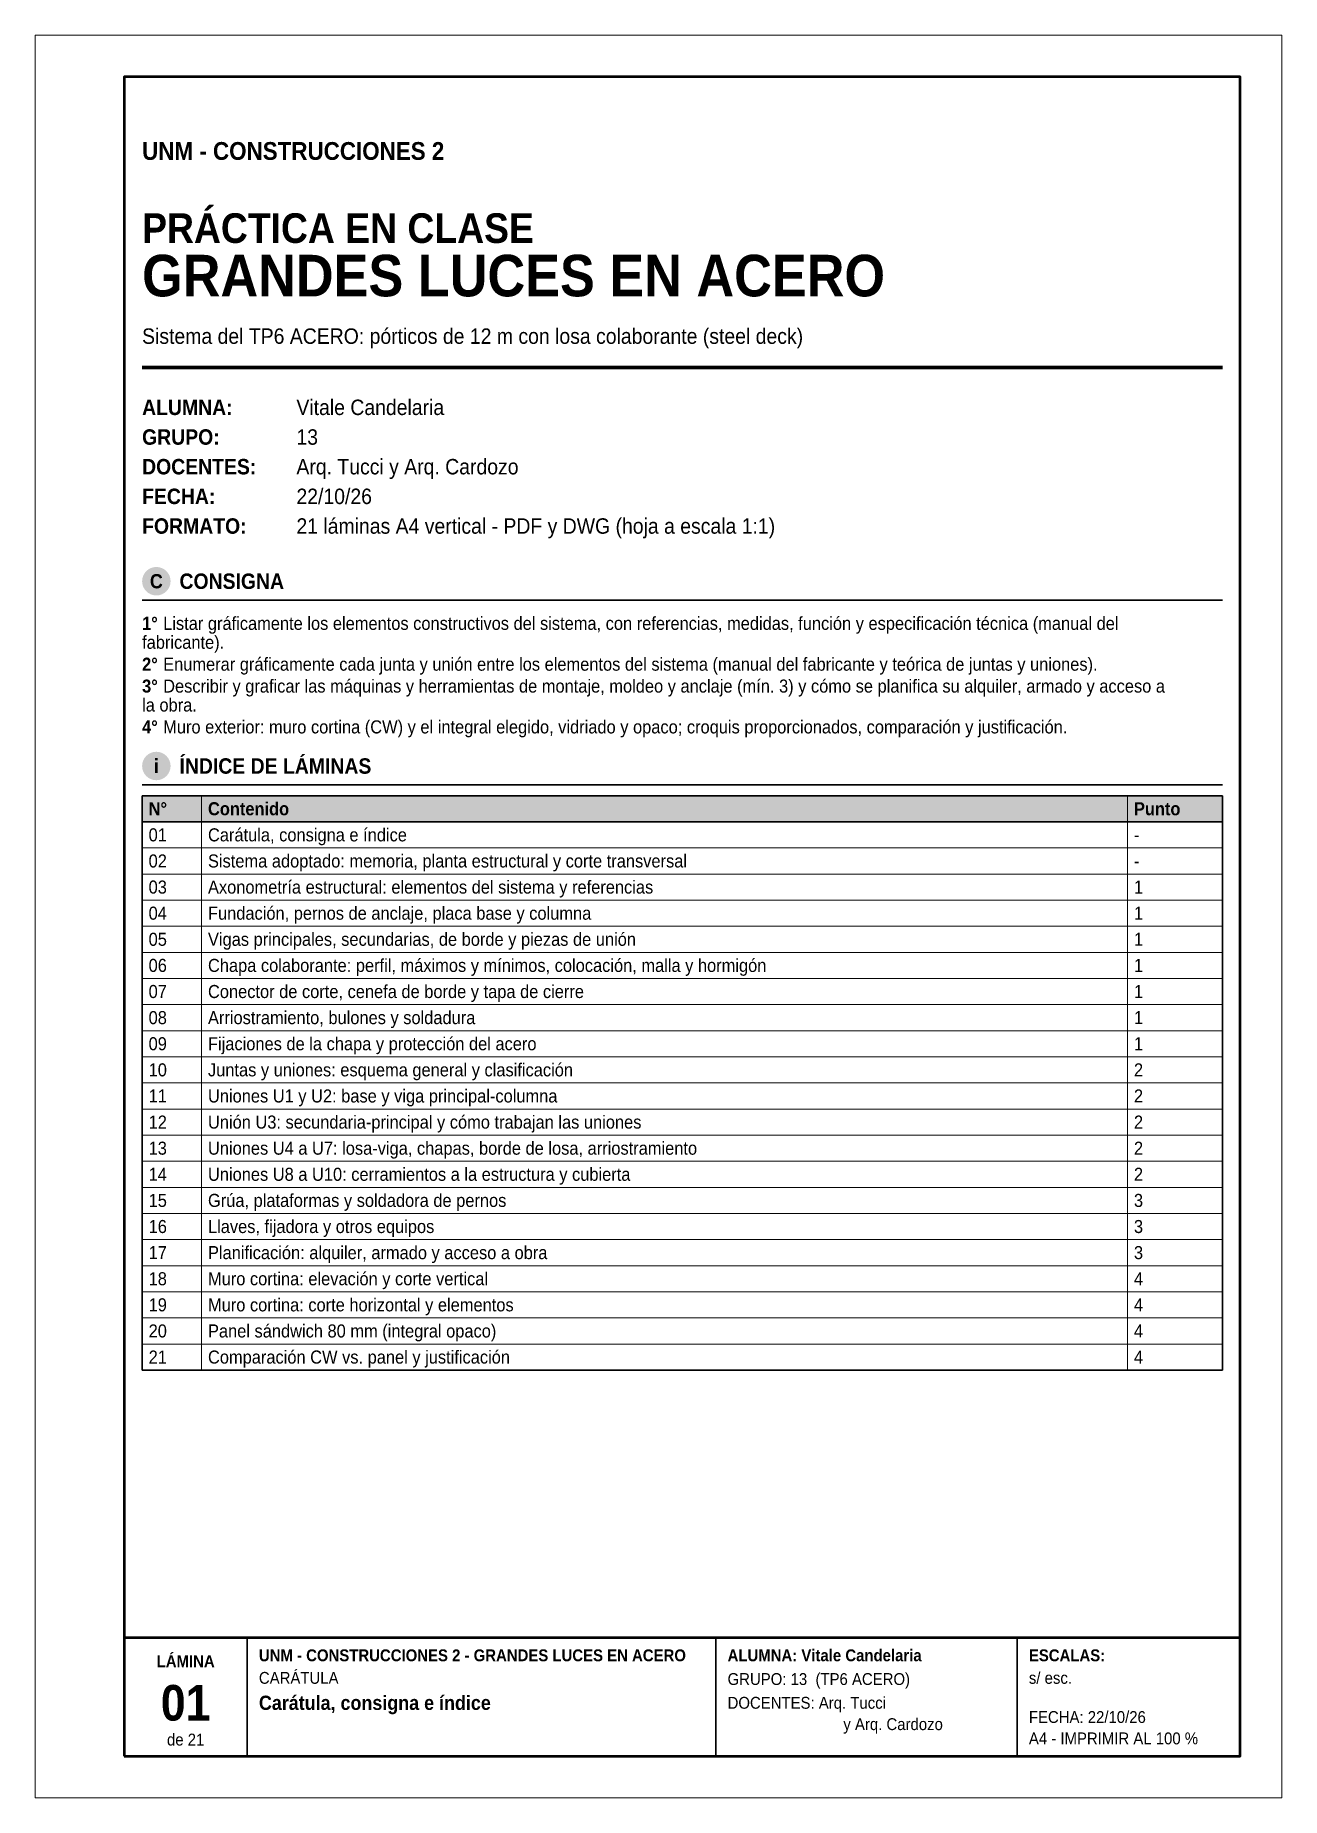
# Model space of a CAD drawing. Header units: millimetres. Extents: x 0 to 210, y 0 to 297.
import ezdxf
from ezdxf.enums import TextEntityAlignment as Align

# ---------------------------------------------------------------- set-up
doc = ezdxf.new("R2010")
doc.units = ezdxf.units.MM
doc.header["$LTSCALE"] = 0.35
for name, color, linetype in [('0-MARCO', 7, 'Continuous'), ('3-TABLAS', 7, 'Continuous'), ('3-TEXTOS', 7, 'Continuous'), ('3-TITULOS', 7, 'Continuous')]:
    doc.layers.add(name, color=color, linetype=linetype)
doc.styles.add('ARIAL', font='arial.ttf')
doc.styles.add('ARIAL-NEGRITA', font='arialbd.ttf')

msp = doc.modelspace()

# ---------------------------------------------------------------- hatches: boundary and pattern name
at = {"layer": '3-TABLAS', "true_color": 0xe6e6e6}
h = msp.add_hatch(color=254, dxfattribs=at)
h.dxf.hatch_style = 1
h.paths.add_polyline_path([(18, 168.86), (200, 168.86), (200, 164.46), (18, 164.46)])
at = {"layer": '3-TITULOS'}
h = msp.add_hatch(color=7, dxfattribs=at)
h.dxf.hatch_style = 1
edge = h.paths.add_edge_path()
edge.add_arc((20.4, 205), 2.4, 0, 360)
h = msp.add_hatch(color=7, dxfattribs=at)
h.dxf.hatch_style = 1
edge = h.paths.add_edge_path()
edge.add_arc((20.4, 173.86), 2.4, 0, 360)

# ---------------------------------------------------------------- linework, layer by layer
at = {"layer": '0-MARCO', "color": 9, "lineweight": 0}
msp.add_lwpolyline([(0, 0), (210, 0), (210, 297), (0, 297)], close=True, dxfattribs=at)
at = {"layer": '0-MARCO', "lineweight": 50}
msp.add_lwpolyline([(15, 7), (203, 7), (203, 290), (15, 290)], close=True, dxfattribs=at)
msp.add_lwpolyline([(15, 27), (203, 27)], dxfattribs=at)
at = {"layer": '0-MARCO', "lineweight": 35}
for points in [[(35.68, 7), (35.68, 27)], [(114.64, 7), (114.64, 27)], [(165.4, 7), (165.4, 27)]]:
    msp.add_lwpolyline(points, dxfattribs=at)
at = {"layer": '3-TABLAS', "lineweight": 35}
for points in [[(18, 168.86), (200, 168.86)], [(18, 168.86), (18, 72.06)], [(200, 168.86), (200, 72.06)], [(18, 164.46), (200, 164.46)], [(18, 72.06), (200, 72.06)]]:
    msp.add_lwpolyline(points, dxfattribs=at)
at = {"layer": '3-TABLAS', "lineweight": 13}
for points in [[(28, 168.86), (28, 72.06)], [(184, 168.86), (184, 72.06)], [(18, 160.06), (200, 160.06)], [(18, 155.66), (200, 155.66)], [(18, 151.26), (200, 151.26)], [(18, 146.86), (200, 146.86)], [(18, 142.46), (200, 142.46)], [(18, 138.06), (200, 138.06)], [(18, 133.66), (200, 133.66)], [(18, 129.26), (200, 129.26)], [(18, 124.86), (200, 124.86)], [(18, 120.46), (200, 120.46)], [(18, 116.06), (200, 116.06)], [(18, 111.66), (200, 111.66)], [(18, 107.26), (200, 107.26)], [(18, 102.86), (200, 102.86)], [(18, 98.46), (200, 98.46)], [(18, 94.06), (200, 94.06)], [(18, 89.66), (200, 89.66)], [(18, 85.26), (200, 85.26)], [(18, 80.86), (200, 80.86)], [(18, 76.46), (200, 76.46)]]:
    msp.add_lwpolyline(points, dxfattribs=at)
at = {"layer": '3-TITULOS', "lineweight": 70}
msp.add_lwpolyline([(18, 241), (200, 241)], dxfattribs=at)
at = {"layer": '3-TITULOS', "lineweight": 35}
for points in [[(18, 201.8), (200, 201.8)], [(18, 170.66), (200, 170.66)]]:
    msp.add_lwpolyline(points, dxfattribs=at)

# ---------------------------------------------------------------- texts
at = {"layer": '3-TABLAS', "width": 0.9}
for s, style, p in [('N°', 'ARIAL-NEGRITA', (19.1, 165.56)), ('Contenido', 'ARIAL-NEGRITA', (29.1, 165.56)), ('Punto', 'ARIAL-NEGRITA', (185.1, 165.56)), ('01', 'ARIAL', (19.1, 161.16)), ('Carátula, consigna e índice', 'ARIAL', (29.1, 161.16)), ('-', 'ARIAL', (185.1, 161.16)), ('02', 'ARIAL', (19.1, 156.76)), ('Sistema adoptado: memoria, planta estructural y corte transversal', 'ARIAL', (29.1, 156.76)), ('-', 'ARIAL', (185.1, 156.76)), ('03', 'ARIAL', (19.1, 152.36)), ('Axonometría estructural: elementos del sistema y referencias', 'ARIAL', (29.1, 152.36)), ('1', 'ARIAL', (185.1, 152.36)), ('04', 'ARIAL', (19.1, 147.96)), ('Fundación, pernos de anclaje, placa base y columna', 'ARIAL', (29.1, 147.96)), ('1', 'ARIAL', (185.1, 147.96)), ('05', 'ARIAL', (19.1, 143.56)), ('Vigas principales, secundarias, de borde y piezas de unión', 'ARIAL', (29.1, 143.56)), ('1', 'ARIAL', (185.1, 143.56)), ('06', 'ARIAL', (19.1, 139.16)), ('Chapa colaborante: perfil, máximos y mínimos, colocación, malla y hormigón', 'ARIAL', (29.1, 139.16)), ('1', 'ARIAL', (185.1, 139.16)), ('07', 'ARIAL', (19.1, 134.76)), ('Conector de corte, cenefa de borde y tapa de cierre', 'ARIAL', (29.1, 134.76)), ('1', 'ARIAL', (185.1, 134.76)), ('08', 'ARIAL', (19.1, 130.36)), ('Arriostramiento, bulones y soldadura', 'ARIAL', (29.1, 130.36)), ('1', 'ARIAL', (185.1, 130.36)), ('09', 'ARIAL', (19.1, 125.96)), ('Fijaciones de la chapa y protección del acero', 'ARIAL', (29.1, 125.96)), ('1', 'ARIAL', (185.1, 125.96)), ('10', 'ARIAL', (19.1, 121.56)), ('Juntas y uniones: esquema general y clasificación', 'ARIAL', (29.1, 121.56)), ('2', 'ARIAL', (185.1, 121.56)), ('11', 'ARIAL', (19.1, 117.16)), ('Uniones U1 y U2: base y viga principal-columna', 'ARIAL', (29.1, 117.16)), ('2', 'ARIAL', (185.1, 117.16)), ('12', 'ARIAL', (19.1, 112.76)), ('Unión U3: secundaria-principal y cómo trabajan las uniones', 'ARIAL', (29.1, 112.76)), ('2', 'ARIAL', (185.1, 112.76)), ('13', 'ARIAL', (19.1, 108.36)), ('Uniones U4 a U7: losa-viga, chapas, borde de losa, arriostramiento', 'ARIAL', (29.1, 108.36)), ('2', 'ARIAL', (185.1, 108.36)), ('14', 'ARIAL', (19.1, 103.96)), ('Uniones U8 a U10: cerramientos a la estructura y cubierta', 'ARIAL', (29.1, 103.96)), ('2', 'ARIAL', (185.1, 103.96)), ('15', 'ARIAL', (19.1, 99.56)), ('Grúa, plataformas y soldadora de pernos', 'ARIAL', (29.1, 99.56)), ('3', 'ARIAL', (185.1, 99.56)), ('16', 'ARIAL', (19.1, 95.16)), ('Llaves, fijadora y otros equipos', 'ARIAL', (29.1, 95.16)), ('3', 'ARIAL', (185.1, 95.16)), ('17', 'ARIAL', (19.1, 90.76)), ('Planificación: alquiler, armado y acceso a obra', 'ARIAL', (29.1, 90.76)), ('3', 'ARIAL', (185.1, 90.76)), ('18', 'ARIAL', (19.1, 86.36)), ('Muro cortina: elevación y corte vertical', 'ARIAL', (29.1, 86.36)), ('4', 'ARIAL', (185.1, 86.36)), ('19', 'ARIAL', (19.1, 81.96)), ('Muro cortina: corte horizontal y elementos', 'ARIAL', (29.1, 81.96)), ('4', 'ARIAL', (185.1, 81.96)), ('20', 'ARIAL', (19.1, 77.56)), ('Panel sándwich 80 mm (integral opaco)', 'ARIAL', (29.1, 77.56)), ('4', 'ARIAL', (185.1, 77.56)), ('21', 'ARIAL', (19.1, 73.16)), ('Comparación CW vs. panel y justificación', 'ARIAL', (29.1, 73.16)), ('4', 'ARIAL', (185.1, 73.16))]:
    msp.add_text(s, height=2.2, dxfattribs=dict(at, style=style)).set_placement(p)
at = {"layer": '3-TEXTOS', "width": 0.9}
for s, height, style, p in [('ALUMNA:', 2.6, 'ARIAL-NEGRITA', (18, 233)), ('Vitale Candelaria', 2.6, 'ARIAL', (44, 233)), ('GRUPO:', 2.6, 'ARIAL-NEGRITA', (18, 228)), ('13', 2.6, 'ARIAL', (44, 228)), ('Arq. Tucci y Arq. Cardozo', 2.6, 'ARIAL', (44, 223)), ('DOCENTES:', 2.6, 'ARIAL-NEGRITA', (18, 223)), ('FECHA:', 2.6, 'ARIAL-NEGRITA', (18, 218)), ('22/10/26', 2.6, 'ARIAL', (44, 218)), ('FORMATO:', 2.6, 'ARIAL-NEGRITA', (18, 213)), ('21 láminas A4 vertical - PDF y DWG (hoja a escala 1:1)', 2.6, 'ARIAL', (44, 213)), ('1°', 2.2, 'ARIAL-NEGRITA', (18, 196.8)), ('Listar gráficamente los elementos constructivos del sistema, con referencias, medidas, función y especificación técnica (manual del', 2.2, 'ARIAL', (21.55, 196.8)), ('fabricante).', 2.2, 'ARIAL', (18, 193.61)), ('2°', 2.2, 'ARIAL-NEGRITA', (18, 189.92)), ('Enumerar gráficamente cada junta y unión entre los elementos del sistema (manual del fabricante y teórica de juntas y uniones).', 2.2, 'ARIAL', (21.55, 189.92)), ('3°', 2.2, 'ARIAL-NEGRITA', (18, 186.23)), ('Describir y graficar las máquinas y herramientas de montaje, moldeo y anclaje (mín. 3) y cómo se planifica su alquiler, armado y acceso a', 2.2, 'ARIAL', (21.55, 186.23)), ('la obra.', 2.2, 'ARIAL', (18, 183.04)), ('4°', 2.2, 'ARIAL-NEGRITA', (18, 179.35)), ('Muro exterior: muro cortina (CW) y el integral elegido, vidriado y opaco; croquis proporcionados, comparación y justificación.', 2.2, 'ARIAL', (21.55, 179.35)), ('UNM - CONSTRUCCIONES 2 - GRANDES LUCES EN ACERO', 2, 'ARIAL-NEGRITA', (37.68, 23)), ('ALUMNA: Vitale Candelaria', 2, 'ARIAL-NEGRITA', (116.64, 23)), ('ESCALAS:', 2, 'ARIAL-NEGRITA', (167.4, 23)), ('CARÁTULA', 2, 'ARIAL', (37.68, 19.2)), ('GRUPO: 13  (TP6 ACERO)', 2, 'ARIAL', (116.64, 19)), ('s/ esc.', 2, 'ARIAL', (167.4, 19.2)), ('Carátula, consigna e índice', 2.4, 'ARIAL-NEGRITA', (37.68, 14.8)), ('DOCENTES: Arq. Tucci', 2, 'ARIAL', (116.64, 15)), ('y Arq. Cardozo', 2, 'ARIAL', (136.14, 11.4)), ('FECHA: 22/10/26', 2, 'ARIAL', (167.4, 12.6)), ('A4 - IMPRIMIR AL 100 %', 2, 'ARIAL', (167.4, 9))]:
    msp.add_text(s, height=height, dxfattribs=dict(at, style=style)).set_placement(p)
at = {"layer": '3-TITULOS', "width": 0.9}
for s, height, style, p in [('UNM - CONSTRUCCIONES 2', 3, 'ARIAL-NEGRITA', (18, 276)), ('PRÁCTICA EN CLASE', 5, 'ARIAL-NEGRITA', (18, 262)), ('GRANDES LUCES EN ACERO', 7, 'ARIAL-NEGRITA', (18, 253)), ('Sistema del TP6 ACERO: pórticos de 12 m con losa colaborante (steel deck)', 2.6, 'ARIAL', (18, 245))]:
    msp.add_text(s, height=height, dxfattribs=dict(at, style=style)).set_placement(p)
at = {"layer": '3-TITULOS', "color": 7, "true_color": 0xffffff, "style": 'ARIAL-NEGRITA', "width": 0.9}
for s, p in [('C', (20.4, 205)), ('i', (20.4, 173.86))]:
    msp.add_text(s, height=2.4, dxfattribs=at).set_placement(p, align=Align.MIDDLE_CENTER)
at = {"layer": '3-TITULOS', "style": 'ARIAL-NEGRITA', "width": 0.9}
for s, p in [('CONSIGNA', (24.3, 205)), ('ÍNDICE DE LÁMINAS', (24.3, 173.86))]:
    msp.add_text(s, height=2.6, dxfattribs=at).set_placement(p, align=Align.MIDDLE_LEFT)
at = {"layer": '3-TITULOS', "width": 0.9}
for s, height, style, p in [('LÁMINA', 2, 'ARIAL-NEGRITA', (25.34, 23)), ('01', 6, 'ARIAL-NEGRITA', (25.34, 16)), ('de 21', 2, 'ARIAL', (25.34, 9.8))]:
    msp.add_text(s, height=height, dxfattribs=dict(at, style=style)).set_placement(p, align=Align.MIDDLE_CENTER)

doc.saveas('drawing.dxf')
